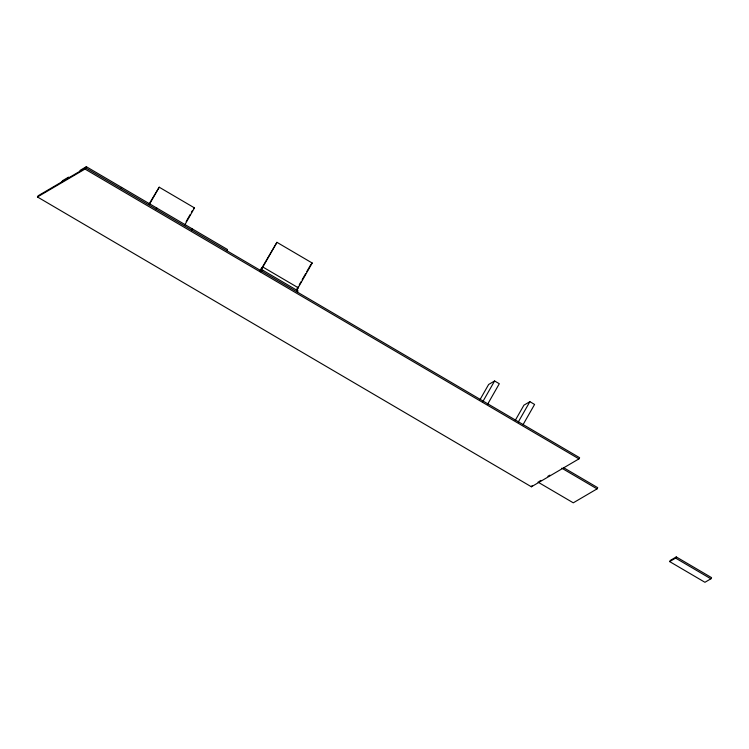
<?xml version="1.0" encoding="UTF-8"?>
<svg xmlns="http://www.w3.org/2000/svg" width="749" height="749" viewBox="0 0 749 749"><rect width="100%" height="100%" fill="white"/><g stroke="black" fill="none" stroke-linecap="round" stroke-linejoin="round"><path stroke-width="1.12" d="M260.961 271.26L262.852 267.019L298.139 287.719L296.716 290.902M37.45 196.968L38.124 195.789L85.676 167.879L579.604 457.705L578.94 458.875L531.387 486.784L37.45 196.968L85.002 169.059L86.341 166.709L227.471 249.511L226.797 250.69M61.895 181.838L62.57 180.659L68.515 177.167L67.841 178.346M79.731 171.371L80.396 170.192L86.341 166.709M120.954 188.579L121.628 187.409M149.163 203.887L159.209 187.203L194.487 207.904L184.657 225.131M149.379 204.43L159.209 187.203M156.232 209.28L156.906 208.11M186.183 221.545L190.227 214.448M191.379 212.426L192.54 210.394M191.519 229.98L192.184 228.81M259.959 271.175L276.943 242.33L312.221 263.03L297.063 289.601M276.943 242.33L260.175 271.728L262.749 270.211L298.027 290.912L297.362 292.091M262.075 271.391L262.749 270.211M296.969 288.833L298.13 286.811M299.282 284.779L301.023 281.746M302.175 279.714L305.648 273.628M306.8 271.606L310.844 264.509M479.987 399.666L488.657 384.462L494.602 380.979L499.302 383.731L487.739 404.011M482.459 402.26L494.602 380.979M515.265 420.367L523.935 405.162L529.88 401.679L534.589 404.441L523.027 424.711M518.317 421.949L529.88 401.679M531.387 486.784L532.052 485.614M537.997 482.122L573.285 502.822L597.056 488.872L597.73 487.693L563.454 467.582M669.653 561.591L670.327 560.421L676.272 556.928L711.55 577.629L710.876 578.808L704.931 582.291L669.653 561.591L675.598 558.108L676.272 556.928M259.744 270.932L262.066 267.487M193.691 208.372L194.487 207.904M311.425 263.498L312.221 263.03M538.99 481.541L540.975 480.381M547.903 476.308L549.888 475.147M85.002 169.059L578.94 458.875M561.778 468.172L597.056 488.872M675.598 558.108L710.876 578.808"/></g></svg>
